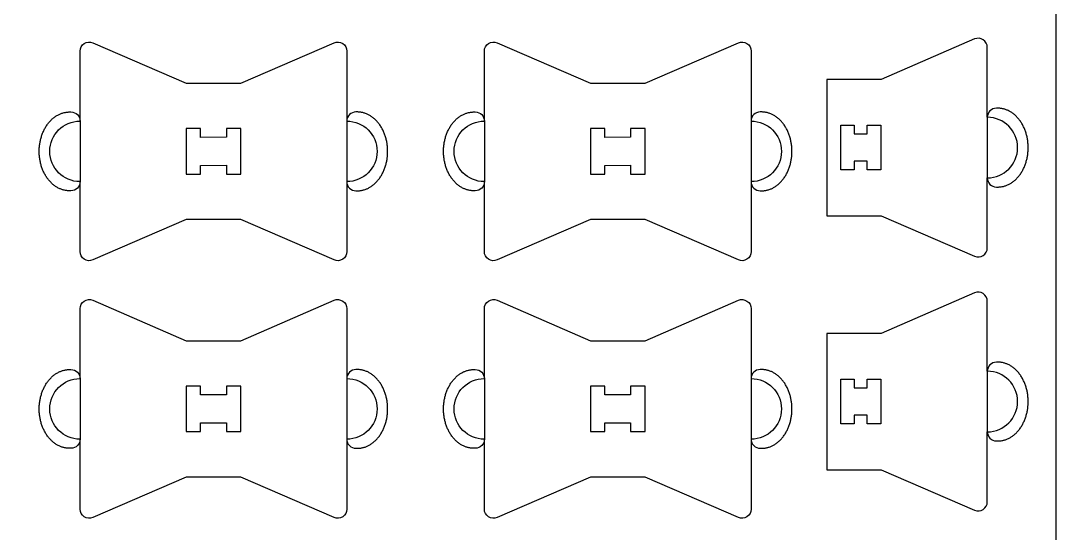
# Model space of a CAD drawing. Extents: x -30 to 12678, y 0 to 23683.
# Drawn here: x 1251 to 1934, y 2433 to 2772 of the extents above; entities that cross this region are included whole.
import ezdxf

# ---------------------------------------------------------------- set-up
doc = ezdxf.new("R2010")
doc.units = 0
for name, color, linetype in [('0_SHEET_SPRUCEPLY_2440X122', 1, 'CONTINUOUS'), ('3_ANYTOOL_CUTTHROUGH_INSID', 4, 'CONTINUOUS'), ('4_ANYTOOL_CUTTHROUGH_OUTSI', 5, 'CONTINUOUS'), ('5_ANYTOOL_HALF_MILL_9MM_IN', 3, 'CONTINUOUS')]:
    doc.layers.add(name, color=color, linetype=linetype)

msp = doc.modelspace()

# ---------------------------------------------------------------- linework, layer by layer
at = {"layer": '0_SHEET_SPRUCEPLY_2440X122'}
msp.add_lwpolyline([(713.84, 1216.64), (1933.84, 1216.64), (1933.84, 3656.64), (713.84, 3656.64)], close=True, dxfattribs=at)
at = {"layer": '3_ANYTOOL_CUTTHROUGH_INSID'}
for points in [[(1386.2, 2694.62), (1369.14, 2694.55), (1369.14, 2700.32), (1359.67, 2700.32), (1359.67, 2670.28), (1369.14, 2670.28), (1369.14, 2676.05), (1386.2, 2676.12), (1386.2, 2670.35), (1395.67, 2670.35), (1395.67, 2700.39), (1386.2, 2700.39)], [(1652.99, 2694.62), (1635.93, 2694.55), (1635.93, 2700.32), (1626.46, 2700.32), (1626.46, 2670.28), (1635.93, 2670.28), (1635.93, 2676.05), (1652.99, 2676.12), (1652.99, 2670.35), (1662.46, 2670.35), (1662.46, 2700.39), (1652.99, 2700.39)], [(1800.55, 2696.84), (1809.11, 2696.77), (1809.11, 2702.54), (1818.08, 2702.54), (1818.08, 2673), (1809.11, 2673), (1809.11, 2678.77), (1800.55, 2678.84), (1800.55, 2673.07), (1791.58, 2673.07), (1791.58, 2702.61), (1800.55, 2702.61)], [(1386.2, 2524.62), (1369.14, 2524.55), (1369.14, 2530.32), (1359.67, 2530.32), (1359.67, 2500.28), (1369.14, 2500.28), (1369.14, 2506.05), (1386.2, 2506.12), (1386.2, 2500.35), (1395.67, 2500.35), (1395.67, 2530.39), (1386.2, 2530.39)], [(1652.99, 2524.62), (1635.93, 2524.55), (1635.93, 2530.32), (1626.46, 2530.32), (1626.46, 2500.28), (1635.93, 2500.28), (1635.93, 2506.05), (1652.99, 2506.12), (1652.99, 2500.35), (1662.46, 2500.35), (1662.46, 2530.39), (1652.99, 2530.39)], [(1800.55, 2529.24), (1809.11, 2529.17), (1809.11, 2534.93), (1818.08, 2534.93), (1818.08, 2505.4), (1809.11, 2505.4), (1809.11, 2511.17), (1800.55, 2511.24), (1800.55, 2505.47), (1791.58, 2505.47), (1791.58, 2535), (1800.55, 2535)]]:
    msp.add_lwpolyline(points, close=True, dxfattribs=at)
at = {"layer": '4_ANYTOOL_CUTTHROUGH_OUTSI'}
for points in [[(1465.67, 2619.11, -0.539734), (1457.29, 2613.6), (1395.67, 2640.3), (1359.67, 2640.3), (1298.06, 2613.6, -0.539734), (1289.67, 2619.11), (1289.67, 2665.3, -1), (1289.67, 2705.3), (1289.67, 2751.49, -0.539734), (1298.06, 2757), (1359.67, 2730.3), (1395.67, 2730.3), (1457.29, 2757, -0.539734), (1465.67, 2751.49), (1465.67, 2705.3, -1), (1465.67, 2665.3)], [(1732.46, 2619.11, -0.539734), (1724.07, 2613.6), (1662.46, 2640.3), (1626.46, 2640.3), (1564.84, 2613.6, -0.539734), (1556.46, 2619.11), (1556.46, 2665.3, -1), (1556.46, 2705.3), (1556.46, 2751.49, -0.539734), (1564.84, 2757), (1626.46, 2730.3), (1662.46, 2730.3), (1724.07, 2757, -0.539734), (1732.46, 2751.49), (1732.46, 2705.3, -1), (1732.46, 2665.3)], [(1879.95, 2616.07, 0.539734), (1888.33, 2621.57), (1888.33, 2667.77, 1), (1888.33, 2707.77), (1888.33, 2753.96, 0.539734), (1879.95, 2759.47), (1818.33, 2732.77), (1782.33, 2732.77), (1782.33, 2642.77), (1818.33, 2642.77), (1879.95, 2616.07)], [(1879.95, 2448.47, 0.539734), (1888.33, 2453.97), (1888.33, 2500.17, 1), (1888.33, 2540.17), (1888.33, 2586.36, 0.539734), (1879.95, 2591.87), (1818.33, 2565.17), (1782.33, 2565.17), (1782.33, 2475.17), (1818.33, 2475.17), (1879.95, 2448.47)], [(1465.67, 2449.11, -0.539734), (1457.29, 2443.6), (1395.67, 2470.3), (1359.67, 2470.3), (1298.06, 2443.6, -0.539734), (1289.67, 2449.11), (1289.67, 2495.3, -1), (1289.67, 2535.3), (1289.67, 2581.49, -0.539734), (1298.06, 2587), (1359.67, 2560.3), (1395.67, 2560.3), (1457.29, 2587, -0.539734), (1465.67, 2581.49), (1465.67, 2535.3, -1), (1465.67, 2495.3)], [(1732.46, 2449.11, -0.539734), (1724.07, 2443.6), (1662.46, 2470.3), (1626.46, 2470.3), (1564.84, 2443.6, -0.539734), (1556.46, 2449.11), (1556.46, 2495.3, -1), (1556.46, 2535.3), (1556.46, 2581.49, -0.539734), (1564.84, 2587), (1626.46, 2560.3), (1662.46, 2560.3), (1724.07, 2587, -0.539734), (1732.46, 2581.49), (1732.46, 2535.3, -1), (1732.46, 2495.3)]]:
    msp.add_lwpolyline(points, format="xyb", close=True, dxfattribs=at)
at = {"layer": '5_ANYTOOL_HALF_MILL_9MM_IN'}
for points in [[(1895.32, 2661.76), (1895.77, 2661.76), (1896.21, 2661.78), (1896.66, 2661.82), (1897.12, 2661.86), (1897.57, 2661.92), (1898.03, 2662), (1898.49, 2662.09), (1898.96, 2662.19), (1899.42, 2662.31), (1899.89, 2662.45), (1900.35, 2662.6), (1900.82, 2662.76), (1901.28, 2662.94), (1901.75, 2663.14), (1902.21, 2663.35), (1902.67, 2663.58), (1903.13, 2663.83), (1903.59, 2664.09), (1904.05, 2664.37), (1904.5, 2664.66), (1904.94, 2664.97), (1905.38, 2665.3), (1905.82, 2665.64), (1906.25, 2666), (1906.68, 2666.37), (1907.1, 2666.75), (1907.51, 2667.16), (1907.91, 2667.57), (1908.31, 2668), (1908.7, 2668.45), (1909.08, 2668.9), (1909.45, 2669.37), (1909.81, 2669.86), (1910.16, 2670.35), (1910.5, 2670.85), (1910.83, 2671.37), (1911.15, 2671.9), (1911.46, 2672.43), (1911.75, 2672.98), (1912.04, 2673.53), (1912.31, 2674.09), (1912.58, 2674.66), (1912.83, 2675.24), (1913.06, 2675.82), (1913.29, 2676.4), (1913.5, 2676.99), (1913.7, 2677.59), (1913.89, 2678.19), (1914.07, 2678.79), (1914.23, 2679.39), (1914.39, 2680), (1914.52, 2680.6), (1914.65, 2681.21), (1914.77, 2681.82), (1914.87, 2682.42), (1914.96, 2683.03), (1915.04, 2683.63), (1915.11, 2684.23), (1915.17, 2684.83), (1915.21, 2685.42), (1915.25, 2686.01), (1915.28, 2686.6), (1915.3, 2687.76), (1915.28, 2688.92), (1915.25, 2689.5), (1915.21, 2690.09), (1915.17, 2690.69), (1915.11, 2691.29), (1915.04, 2691.89), (1914.96, 2692.49), (1914.87, 2693.09), (1914.77, 2693.7), (1914.65, 2694.31), (1914.52, 2694.91), (1914.38, 2695.52), (1914.23, 2696.12), (1914.07, 2696.73), (1913.89, 2697.33), (1913.7, 2697.93), (1913.5, 2698.52), (1913.28, 2699.11), (1913.06, 2699.7), (1912.82, 2700.28), (1912.57, 2700.86), (1912.31, 2701.42), (1912.03, 2701.99), (1911.74, 2702.54), (1911.45, 2703.08), (1911.14, 2703.62), (1910.82, 2704.15), (1910.49, 2704.66), (1910.14, 2705.17), (1909.79, 2705.66), (1909.43, 2706.14), (1909.06, 2706.61), (1908.68, 2707.07), (1908.29, 2707.51), (1907.89, 2707.94), (1907.49, 2708.36), (1907.07, 2708.76), (1906.65, 2709.15), (1906.23, 2709.52), (1905.8, 2709.88), (1905.36, 2710.22), (1904.92, 2710.54), (1904.47, 2710.85), (1904.02, 2711.15), (1903.56, 2711.42), (1903.1, 2711.69), (1902.64, 2711.93), (1902.18, 2712.16), (1901.71, 2712.38), (1901.25, 2712.57), (1900.78, 2712.75), (1900.31, 2712.92), (1899.85, 2713.07), (1899.38, 2713.2), (1898.91, 2713.32), (1898.45, 2713.43), (1897.99, 2713.52), (1897.53, 2713.59), (1897.07, 2713.65), (1896.61, 2713.7), (1896.16, 2713.73), (1895.71, 2713.75), (1895.27, 2713.76), (1894.33, 2713.76, 0.413668), (1888.33, 2707.77), (1888.33, 2667.77, 0.41476), (1894.33, 2661.76)], [(1282.68, 2659.29), (1282.24, 2659.3), (1281.79, 2659.31), (1281.34, 2659.35), (1280.89, 2659.39), (1280.43, 2659.45), (1279.97, 2659.53), (1279.51, 2659.62), (1279.05, 2659.72), (1278.59, 2659.84), (1278.12, 2659.98), (1277.65, 2660.13), (1277.19, 2660.29), (1276.72, 2660.47), (1276.26, 2660.67), (1275.79, 2660.89), (1275.33, 2661.11), (1274.87, 2661.36), (1274.42, 2661.62), (1273.96, 2661.9), (1273.51, 2662.19), (1273.06, 2662.5), (1272.62, 2662.83), (1272.19, 2663.17), (1271.75, 2663.53), (1271.33, 2663.9), (1270.91, 2664.29), (1270.5, 2664.69), (1270.09, 2665.1), (1269.7, 2665.53), (1269.31, 2665.98), (1268.93, 2666.43), (1268.56, 2666.9), (1268.2, 2667.39), (1267.85, 2667.88), (1267.51, 2668.39), (1267.18, 2668.9), (1266.86, 2669.43), (1266.55, 2669.96), (1266.25, 2670.51), (1265.97, 2671.06), (1265.69, 2671.62), (1265.43, 2672.19), (1265.18, 2672.77), (1264.94, 2673.35), (1264.72, 2673.93), (1264.5, 2674.52), (1264.3, 2675.12), (1264.11, 2675.72), (1263.94, 2676.32), (1263.77, 2676.92), (1263.62, 2677.53), (1263.48, 2678.13), (1263.35, 2678.74), (1263.24, 2679.35), (1263.14, 2679.95), (1263.04, 2680.56), (1262.96, 2681.16), (1262.9, 2681.76), (1262.84, 2682.36), (1262.79, 2682.95), (1262.76, 2683.54), (1262.73, 2684.13), (1262.71, 2685.29), (1262.73, 2686.45), (1262.76, 2687.03), (1262.79, 2687.63), (1262.84, 2688.22), (1262.9, 2688.82), (1262.96, 2689.42), (1263.04, 2690.02), (1263.14, 2690.62), (1263.24, 2691.23), (1263.36, 2691.84), (1263.48, 2692.44), (1263.62, 2693.05), (1263.78, 2693.65), (1263.94, 2694.26), (1264.12, 2694.86), (1264.31, 2695.46), (1264.51, 2696.05), (1264.72, 2696.64), (1264.95, 2697.23), (1265.19, 2697.81), (1265.44, 2698.39), (1265.7, 2698.96), (1265.97, 2699.52), (1266.26, 2700.07), (1266.56, 2700.61), (1266.87, 2701.15), (1267.19, 2701.68), (1267.52, 2702.19), (1267.86, 2702.7), (1268.21, 2703.19), (1268.58, 2703.67), (1268.95, 2704.14), (1269.33, 2704.6), (1269.72, 2705.04), (1270.11, 2705.47), (1270.52, 2705.89), (1270.93, 2706.29), (1271.35, 2706.68), (1271.78, 2707.05), (1272.21, 2707.41), (1272.65, 2707.75), (1273.09, 2708.07), (1273.54, 2708.38), (1273.99, 2708.68), (1274.45, 2708.96), (1274.9, 2709.22), (1275.37, 2709.46), (1275.83, 2709.69), (1276.29, 2709.91), (1276.76, 2710.1), (1277.23, 2710.29), (1277.69, 2710.45), (1278.16, 2710.6), (1278.63, 2710.74), (1279.09, 2710.86), (1279.56, 2710.96), (1280.02, 2711.05), (1280.48, 2711.12), (1280.94, 2711.18), (1281.39, 2711.23), (1281.84, 2711.26), (1282.29, 2711.28), (1282.74, 2711.29), (1283.67, 2711.29, -0.413668), (1289.67, 2705.3), (1289.67, 2665.3, -0.41476), (1283.67, 2659.29)], [(1472.66, 2659.29), (1473.11, 2659.3), (1473.55, 2659.31), (1474, 2659.35), (1474.46, 2659.39), (1474.91, 2659.45), (1475.37, 2659.53), (1475.83, 2659.62), (1476.3, 2659.72), (1476.76, 2659.84), (1477.23, 2659.98), (1477.69, 2660.13), (1478.16, 2660.29), (1478.62, 2660.47), (1479.09, 2660.67), (1479.55, 2660.89), (1480.01, 2661.11), (1480.47, 2661.36), (1480.93, 2661.62), (1481.39, 2661.9), (1481.84, 2662.19), (1482.28, 2662.5), (1482.72, 2662.83), (1483.16, 2663.17), (1483.59, 2663.53), (1484.02, 2663.9), (1484.44, 2664.29), (1484.85, 2664.69), (1485.25, 2665.1), (1485.65, 2665.53), (1486.04, 2665.98), (1486.42, 2666.43), (1486.79, 2666.9), (1487.15, 2667.39), (1487.5, 2667.88), (1487.84, 2668.39), (1488.17, 2668.9), (1488.49, 2669.43), (1488.8, 2669.96), (1489.09, 2670.51), (1489.38, 2671.06), (1489.65, 2671.62), (1489.92, 2672.19), (1490.17, 2672.77), (1490.4, 2673.35), (1490.63, 2673.93), (1490.84, 2674.52), (1491.04, 2675.12), (1491.23, 2675.72), (1491.41, 2676.32), (1491.57, 2676.92), (1491.73, 2677.53), (1491.86, 2678.13), (1491.99, 2678.74), (1492.11, 2679.35), (1492.21, 2679.95), (1492.3, 2680.56), (1492.38, 2681.16), (1492.45, 2681.76), (1492.51, 2682.36), (1492.56, 2682.95), (1492.59, 2683.54), (1492.62, 2684.13), (1492.64, 2685.29), (1492.62, 2686.45), (1492.59, 2687.03), (1492.55, 2687.63), (1492.51, 2688.22), (1492.45, 2688.82), (1492.38, 2689.42), (1492.3, 2690.02), (1492.21, 2690.62), (1492.11, 2691.23), (1491.99, 2691.84), (1491.86, 2692.44), (1491.72, 2693.05), (1491.57, 2693.65), (1491.41, 2694.26), (1491.23, 2694.86), (1491.04, 2695.46), (1490.84, 2696.05), (1490.63, 2696.64), (1490.4, 2697.23), (1490.16, 2697.81), (1489.91, 2698.39), (1489.65, 2698.96), (1489.37, 2699.52), (1489.09, 2700.07), (1488.79, 2700.61), (1488.48, 2701.15), (1488.16, 2701.68), (1487.83, 2702.19), (1487.48, 2702.7), (1487.13, 2703.19), (1486.77, 2703.67), (1486.4, 2704.14), (1486.02, 2704.6), (1485.63, 2705.04), (1485.23, 2705.47), (1484.83, 2705.89), (1484.41, 2706.29), (1483.99, 2706.68), (1483.57, 2707.05), (1483.14, 2707.41), (1482.7, 2707.75), (1482.26, 2708.07), (1481.81, 2708.38), (1481.36, 2708.68), (1480.9, 2708.96), (1480.44, 2709.22), (1479.98, 2709.46), (1479.52, 2709.69), (1479.05, 2709.91), (1478.59, 2710.1), (1478.12, 2710.29), (1477.65, 2710.45), (1477.19, 2710.6), (1476.72, 2710.74), (1476.25, 2710.86), (1475.79, 2710.96), (1475.33, 2711.05), (1474.87, 2711.12), (1474.41, 2711.18), (1473.95, 2711.23), (1473.5, 2711.26), (1473.05, 2711.28), (1472.61, 2711.29), (1471.67, 2711.29, 0.413668), (1465.67, 2705.3), (1465.67, 2665.3, 0.41476), (1471.67, 2659.29)], [(1549.47, 2659.29), (1549.02, 2659.3), (1548.58, 2659.31), (1548.13, 2659.35), (1547.67, 2659.39), (1547.22, 2659.45), (1546.76, 2659.53), (1546.3, 2659.62), (1545.83, 2659.72), (1545.37, 2659.84), (1544.9, 2659.98), (1544.44, 2660.13), (1543.97, 2660.29), (1543.51, 2660.47), (1543.04, 2660.67), (1542.58, 2660.89), (1542.11, 2661.11), (1541.66, 2661.36), (1541.2, 2661.62), (1540.74, 2661.9), (1540.29, 2662.19), (1539.85, 2662.5), (1539.41, 2662.83), (1538.97, 2663.17), (1538.54, 2663.53), (1538.11, 2663.9), (1537.69, 2664.29), (1537.28, 2664.69), (1536.88, 2665.1), (1536.48, 2665.53), (1536.09, 2665.98), (1535.71, 2666.43), (1535.34, 2666.9), (1534.98, 2667.39), (1534.63, 2667.88), (1534.29, 2668.39), (1533.96, 2668.9), (1533.64, 2669.43), (1533.33, 2669.96), (1533.03, 2670.51), (1532.75, 2671.06), (1532.48, 2671.62), (1532.21, 2672.19), (1531.96, 2672.77), (1531.72, 2673.35), (1531.5, 2673.93), (1531.29, 2674.52), (1531.08, 2675.12), (1530.9, 2675.72), (1530.72, 2676.32), (1530.56, 2676.92), (1530.4, 2677.53), (1530.26, 2678.13), (1530.14, 2678.74), (1530.02, 2679.35), (1529.92, 2679.95), (1529.83, 2680.56), (1529.75, 2681.16), (1529.68, 2681.76), (1529.62, 2682.36), (1529.57, 2682.95), (1529.54, 2683.54), (1529.51, 2684.13), (1529.49, 2685.29), (1529.51, 2686.45), (1529.54, 2687.03), (1529.57, 2687.63), (1529.62, 2688.22), (1529.68, 2688.82), (1529.75, 2689.42), (1529.83, 2690.02), (1529.92, 2690.62), (1530.02, 2691.23), (1530.14, 2691.84), (1530.27, 2692.44), (1530.41, 2693.05), (1530.56, 2693.65), (1530.72, 2694.26), (1530.9, 2694.86), (1531.09, 2695.46), (1531.29, 2696.05), (1531.5, 2696.64), (1531.73, 2697.23), (1531.97, 2697.81), (1532.22, 2698.39), (1532.48, 2698.96), (1532.76, 2699.52), (1533.04, 2700.07), (1533.34, 2700.61), (1533.65, 2701.15), (1533.97, 2701.68), (1534.3, 2702.19), (1534.65, 2702.7), (1535, 2703.19), (1535.36, 2703.67), (1535.73, 2704.14), (1536.11, 2704.6), (1536.5, 2705.04), (1536.9, 2705.47), (1537.3, 2705.89), (1537.71, 2706.29), (1538.13, 2706.68), (1538.56, 2707.05), (1538.99, 2707.41), (1539.43, 2707.75), (1539.87, 2708.07), (1540.32, 2708.38), (1540.77, 2708.68), (1541.23, 2708.96), (1541.69, 2709.22), (1542.15, 2709.46), (1542.61, 2709.69), (1543.08, 2709.91), (1543.54, 2710.1), (1544.01, 2710.29), (1544.48, 2710.45), (1544.94, 2710.6), (1545.41, 2710.74), (1545.88, 2710.86), (1546.34, 2710.96), (1546.8, 2711.05), (1547.26, 2711.12), (1547.72, 2711.18), (1548.17, 2711.23), (1548.63, 2711.26), (1549.07, 2711.28), (1549.52, 2711.29), (1550.46, 2711.29, -0.413668), (1556.46, 2705.3), (1556.46, 2665.3, -0.41476), (1550.46, 2659.29)], [(1739.44, 2659.29), (1739.89, 2659.3), (1740.34, 2659.31), (1740.79, 2659.35), (1741.24, 2659.39), (1741.7, 2659.45), (1742.16, 2659.53), (1742.62, 2659.62), (1743.08, 2659.72), (1743.54, 2659.84), (1744.01, 2659.98), (1744.47, 2660.13), (1744.94, 2660.29), (1745.41, 2660.47), (1745.87, 2660.67), (1746.34, 2660.89), (1746.8, 2661.11), (1747.26, 2661.36), (1747.71, 2661.62), (1748.17, 2661.9), (1748.62, 2662.19), (1749.07, 2662.5), (1749.51, 2662.83), (1749.94, 2663.17), (1750.37, 2663.53), (1750.8, 2663.9), (1751.22, 2664.29), (1751.63, 2664.69), (1752.03, 2665.1), (1752.43, 2665.53), (1752.82, 2665.98), (1753.2, 2666.43), (1753.57, 2666.9), (1753.93, 2667.39), (1754.28, 2667.88), (1754.62, 2668.39), (1754.95, 2668.9), (1755.27, 2669.43), (1755.58, 2669.96), (1755.88, 2670.51), (1756.16, 2671.06), (1756.44, 2671.62), (1756.7, 2672.19), (1756.95, 2672.77), (1757.19, 2673.35), (1757.41, 2673.93), (1757.63, 2674.52), (1757.83, 2675.12), (1758.02, 2675.72), (1758.19, 2676.32), (1758.36, 2676.92), (1758.51, 2677.53), (1758.65, 2678.13), (1758.77, 2678.74), (1758.89, 2679.35), (1758.99, 2679.95), (1759.09, 2680.56), (1759.17, 2681.16), (1759.23, 2681.76), (1759.29, 2682.36), (1759.34, 2682.95), (1759.37, 2683.54), (1759.4, 2684.13), (1759.42, 2685.29), (1759.4, 2686.45), (1759.37, 2687.03), (1759.34, 2687.63), (1759.29, 2688.22), (1759.23, 2688.82), (1759.16, 2689.42), (1759.08, 2690.02), (1758.99, 2690.62), (1758.89, 2691.23), (1758.77, 2691.84), (1758.65, 2692.44), (1758.51, 2693.05), (1758.35, 2693.65), (1758.19, 2694.26), (1758.01, 2694.86), (1757.82, 2695.46), (1757.62, 2696.05), (1757.41, 2696.64), (1757.18, 2697.23), (1756.94, 2697.81), (1756.69, 2698.39), (1756.43, 2698.96), (1756.15, 2699.52), (1755.87, 2700.07), (1755.57, 2700.61), (1755.26, 2701.15), (1754.94, 2701.68), (1754.61, 2702.19), (1754.27, 2702.7), (1753.91, 2703.19), (1753.55, 2703.67), (1753.18, 2704.14), (1752.8, 2704.6), (1752.41, 2705.04), (1752.01, 2705.47), (1751.61, 2705.89), (1751.2, 2706.29), (1750.78, 2706.68), (1750.35, 2707.05), (1749.92, 2707.41), (1749.48, 2707.75), (1749.04, 2708.07), (1748.59, 2708.38), (1748.14, 2708.68), (1747.68, 2708.96), (1747.23, 2709.22), (1746.76, 2709.46), (1746.3, 2709.69), (1745.84, 2709.91), (1745.37, 2710.1), (1744.9, 2710.29), (1744.44, 2710.45), (1743.97, 2710.6), (1743.5, 2710.74), (1743.04, 2710.86), (1742.57, 2710.96), (1742.11, 2711.05), (1741.65, 2711.12), (1741.19, 2711.18), (1740.74, 2711.23), (1740.29, 2711.26), (1739.84, 2711.28), (1739.39, 2711.29), (1738.46, 2711.29, 0.413668), (1732.46, 2705.3), (1732.46, 2665.3, 0.41476), (1738.46, 2659.29)], [(1895.32, 2494.16), (1895.77, 2494.16), (1896.21, 2494.18), (1896.66, 2494.21), (1897.12, 2494.26), (1897.57, 2494.32), (1898.03, 2494.4), (1898.49, 2494.49), (1898.96, 2494.59), (1899.42, 2494.71), (1899.89, 2494.84), (1900.35, 2494.99), (1900.82, 2495.16), (1901.28, 2495.34), (1901.75, 2495.54), (1902.21, 2495.75), (1902.67, 2495.98), (1903.13, 2496.23), (1903.59, 2496.49), (1904.05, 2496.77), (1904.5, 2497.06), (1904.94, 2497.37), (1905.38, 2497.7), (1905.82, 2498.04), (1906.25, 2498.39), (1906.68, 2498.77), (1907.1, 2499.15), (1907.51, 2499.55), (1907.91, 2499.97), (1908.31, 2500.4), (1908.7, 2500.84), (1909.08, 2501.3), (1909.45, 2501.77), (1909.81, 2502.25), (1910.16, 2502.75), (1910.5, 2503.25), (1910.83, 2503.77), (1911.15, 2504.29), (1911.46, 2504.83), (1911.75, 2505.38), (1912.04, 2505.93), (1912.31, 2506.49), (1912.58, 2507.06), (1912.83, 2507.63), (1913.06, 2508.21), (1913.29, 2508.8), (1913.5, 2509.39), (1913.7, 2509.99), (1913.89, 2510.59), (1914.07, 2511.19), (1914.23, 2511.79), (1914.39, 2512.4), (1914.52, 2513), (1914.65, 2513.61), (1914.77, 2514.21), (1914.87, 2514.82), (1914.96, 2515.43), (1915.04, 2516.03), (1915.11, 2516.63), (1915.17, 2517.23), (1915.21, 2517.82), (1915.25, 2518.41), (1915.28, 2519), (1915.3, 2520.16), (1915.28, 2521.32), (1915.25, 2521.9), (1915.21, 2522.49), (1915.17, 2523.09), (1915.11, 2523.68), (1915.04, 2524.28), (1914.96, 2524.89), (1914.87, 2525.49), (1914.77, 2526.1), (1914.65, 2526.7), (1914.52, 2527.31), (1914.38, 2527.92), (1914.23, 2528.52), (1914.07, 2529.13), (1913.89, 2529.73), (1913.7, 2530.33), (1913.5, 2530.92), (1913.28, 2531.51), (1913.06, 2532.1), (1912.82, 2532.68), (1912.57, 2533.25), (1912.31, 2533.82), (1912.03, 2534.38), (1911.74, 2534.94), (1911.45, 2535.48), (1911.14, 2536.02), (1910.82, 2536.54), (1910.49, 2537.06), (1910.14, 2537.57), (1909.79, 2538.06), (1909.43, 2538.54), (1909.06, 2539.01), (1908.68, 2539.47), (1908.29, 2539.91), (1907.89, 2540.34), (1907.49, 2540.76), (1907.07, 2541.16), (1906.65, 2541.55), (1906.23, 2541.92), (1905.8, 2542.27), (1905.36, 2542.62), (1904.92, 2542.94), (1904.47, 2543.25), (1904.02, 2543.55), (1903.56, 2543.82), (1903.1, 2544.08), (1902.64, 2544.33), (1902.18, 2544.56), (1901.71, 2544.77), (1901.25, 2544.97), (1900.78, 2545.15), (1900.31, 2545.32), (1899.85, 2545.47), (1899.38, 2545.6), (1898.91, 2545.72), (1898.45, 2545.83), (1897.99, 2545.92), (1897.53, 2545.99), (1897.07, 2546.05), (1896.61, 2546.1), (1896.16, 2546.13), (1895.71, 2546.15), (1895.27, 2546.16), (1894.33, 2546.16, 0.413668), (1888.33, 2540.17), (1888.33, 2500.17, 0.41476), (1894.33, 2494.16)], [(1282.68, 2489.29), (1282.24, 2489.3), (1281.79, 2489.31), (1281.34, 2489.35), (1280.89, 2489.39), (1280.43, 2489.45), (1279.97, 2489.53), (1279.51, 2489.62), (1279.05, 2489.72), (1278.59, 2489.84), (1278.12, 2489.98), (1277.65, 2490.13), (1277.19, 2490.29), (1276.72, 2490.47), (1276.26, 2490.67), (1275.79, 2490.89), (1275.33, 2491.11), (1274.87, 2491.36), (1274.42, 2491.62), (1273.96, 2491.9), (1273.51, 2492.19), (1273.06, 2492.5), (1272.62, 2492.83), (1272.19, 2493.17), (1271.75, 2493.53), (1271.33, 2493.9), (1270.91, 2494.29), (1270.5, 2494.69), (1270.09, 2495.1), (1269.7, 2495.53), (1269.31, 2495.98), (1268.93, 2496.43), (1268.56, 2496.9), (1268.2, 2497.39), (1267.85, 2497.88), (1267.51, 2498.39), (1267.18, 2498.9), (1266.86, 2499.43), (1266.55, 2499.96), (1266.25, 2500.51), (1265.97, 2501.06), (1265.69, 2501.62), (1265.43, 2502.19), (1265.18, 2502.77), (1264.94, 2503.35), (1264.72, 2503.93), (1264.5, 2504.52), (1264.3, 2505.12), (1264.11, 2505.72), (1263.94, 2506.32), (1263.77, 2506.92), (1263.62, 2507.53), (1263.48, 2508.13), (1263.35, 2508.74), (1263.24, 2509.35), (1263.14, 2509.95), (1263.04, 2510.56), (1262.96, 2511.16), (1262.9, 2511.76), (1262.84, 2512.36), (1262.79, 2512.95), (1262.76, 2513.54), (1262.73, 2514.13), (1262.71, 2515.29), (1262.73, 2516.45), (1262.76, 2517.03), (1262.79, 2517.63), (1262.84, 2518.22), (1262.9, 2518.82), (1262.96, 2519.42), (1263.04, 2520.02), (1263.14, 2520.62), (1263.24, 2521.23), (1263.36, 2521.84), (1263.48, 2522.44), (1263.62, 2523.05), (1263.78, 2523.65), (1263.94, 2524.26), (1264.12, 2524.86), (1264.31, 2525.46), (1264.51, 2526.05), (1264.72, 2526.64), (1264.95, 2527.23), (1265.19, 2527.81), (1265.44, 2528.39), (1265.7, 2528.96), (1265.97, 2529.52), (1266.26, 2530.07), (1266.56, 2530.61), (1266.87, 2531.15), (1267.19, 2531.68), (1267.52, 2532.19), (1267.86, 2532.7), (1268.21, 2533.19), (1268.58, 2533.67), (1268.95, 2534.14), (1269.33, 2534.6), (1269.72, 2535.04), (1270.11, 2535.47), (1270.52, 2535.89), (1270.93, 2536.29), (1271.35, 2536.68), (1271.78, 2537.05), (1272.21, 2537.41), (1272.65, 2537.75), (1273.09, 2538.07), (1273.54, 2538.38), (1273.99, 2538.68), (1274.45, 2538.96), (1274.9, 2539.22), (1275.37, 2539.46), (1275.83, 2539.69), (1276.29, 2539.91), (1276.76, 2540.1), (1277.23, 2540.29), (1277.69, 2540.45), (1278.16, 2540.6), (1278.63, 2540.74), (1279.09, 2540.86), (1279.56, 2540.96), (1280.02, 2541.05), (1280.48, 2541.12), (1280.94, 2541.18), (1281.39, 2541.23), (1281.84, 2541.26), (1282.29, 2541.28), (1282.74, 2541.29), (1283.67, 2541.29, -0.413668), (1289.67, 2535.3), (1289.67, 2495.3, -0.41476), (1283.67, 2489.29)], [(1472.66, 2489.29), (1473.11, 2489.3), (1473.55, 2489.31), (1474, 2489.35), (1474.46, 2489.39), (1474.91, 2489.45), (1475.37, 2489.53), (1475.83, 2489.62), (1476.3, 2489.72), (1476.76, 2489.84), (1477.23, 2489.98), (1477.69, 2490.13), (1478.16, 2490.29), (1478.62, 2490.47), (1479.09, 2490.67), (1479.55, 2490.89), (1480.01, 2491.11), (1480.47, 2491.36), (1480.93, 2491.62), (1481.39, 2491.9), (1481.84, 2492.19), (1482.28, 2492.5), (1482.72, 2492.83), (1483.16, 2493.17), (1483.59, 2493.53), (1484.02, 2493.9), (1484.44, 2494.29), (1484.85, 2494.69), (1485.25, 2495.1), (1485.65, 2495.53), (1486.04, 2495.98), (1486.42, 2496.43), (1486.79, 2496.9), (1487.15, 2497.39), (1487.5, 2497.88), (1487.84, 2498.39), (1488.17, 2498.9), (1488.49, 2499.43), (1488.8, 2499.96), (1489.09, 2500.51), (1489.38, 2501.06), (1489.65, 2501.62), (1489.92, 2502.19), (1490.17, 2502.77), (1490.4, 2503.35), (1490.63, 2503.93), (1490.84, 2504.52), (1491.04, 2505.12), (1491.23, 2505.72), (1491.41, 2506.32), (1491.57, 2506.92), (1491.73, 2507.53), (1491.86, 2508.13), (1491.99, 2508.74), (1492.11, 2509.35), (1492.21, 2509.95), (1492.3, 2510.56), (1492.38, 2511.16), (1492.45, 2511.76), (1492.51, 2512.36), (1492.56, 2512.95), (1492.59, 2513.54), (1492.62, 2514.13), (1492.64, 2515.29), (1492.62, 2516.45), (1492.59, 2517.03), (1492.55, 2517.63), (1492.51, 2518.22), (1492.45, 2518.82), (1492.38, 2519.42), (1492.3, 2520.02), (1492.21, 2520.62), (1492.11, 2521.23), (1491.99, 2521.84), (1491.86, 2522.44), (1491.72, 2523.05), (1491.57, 2523.65), (1491.41, 2524.26), (1491.23, 2524.86), (1491.04, 2525.46), (1490.84, 2526.05), (1490.63, 2526.64), (1490.4, 2527.23), (1490.16, 2527.81), (1489.91, 2528.39), (1489.65, 2528.96), (1489.37, 2529.52), (1489.09, 2530.07), (1488.79, 2530.61), (1488.48, 2531.15), (1488.16, 2531.68), (1487.83, 2532.19), (1487.48, 2532.7), (1487.13, 2533.19), (1486.77, 2533.67), (1486.4, 2534.14), (1486.02, 2534.6), (1485.63, 2535.04), (1485.23, 2535.47), (1484.83, 2535.89), (1484.41, 2536.29), (1483.99, 2536.68), (1483.57, 2537.05), (1483.14, 2537.41), (1482.7, 2537.75), (1482.26, 2538.07), (1481.81, 2538.38), (1481.36, 2538.68), (1480.9, 2538.96), (1480.44, 2539.22), (1479.98, 2539.46), (1479.52, 2539.69), (1479.05, 2539.91), (1478.59, 2540.1), (1478.12, 2540.29), (1477.65, 2540.45), (1477.19, 2540.6), (1476.72, 2540.74), (1476.25, 2540.86), (1475.79, 2540.96), (1475.33, 2541.05), (1474.87, 2541.12), (1474.41, 2541.18), (1473.95, 2541.23), (1473.5, 2541.26), (1473.05, 2541.28), (1472.61, 2541.29), (1471.67, 2541.29, 0.413668), (1465.67, 2535.3), (1465.67, 2495.3, 0.41476), (1471.67, 2489.29)], [(1549.47, 2489.29), (1549.02, 2489.3), (1548.58, 2489.31), (1548.13, 2489.35), (1547.67, 2489.39), (1547.22, 2489.45), (1546.76, 2489.53), (1546.3, 2489.62), (1545.83, 2489.72), (1545.37, 2489.84), (1544.9, 2489.98), (1544.44, 2490.13), (1543.97, 2490.29), (1543.51, 2490.47), (1543.04, 2490.67), (1542.58, 2490.89), (1542.11, 2491.11), (1541.66, 2491.36), (1541.2, 2491.62), (1540.74, 2491.9), (1540.29, 2492.19), (1539.85, 2492.5), (1539.41, 2492.83), (1538.97, 2493.17), (1538.54, 2493.53), (1538.11, 2493.9), (1537.69, 2494.29), (1537.28, 2494.69), (1536.88, 2495.1), (1536.48, 2495.53), (1536.09, 2495.98), (1535.71, 2496.43), (1535.34, 2496.9), (1534.98, 2497.39), (1534.63, 2497.88), (1534.29, 2498.39), (1533.96, 2498.9), (1533.64, 2499.43), (1533.33, 2499.96), (1533.03, 2500.51), (1532.75, 2501.06), (1532.48, 2501.62), (1532.21, 2502.19), (1531.96, 2502.77), (1531.72, 2503.35), (1531.5, 2503.93), (1531.29, 2504.52), (1531.08, 2505.12), (1530.9, 2505.72), (1530.72, 2506.32), (1530.56, 2506.92), (1530.4, 2507.53), (1530.26, 2508.13), (1530.14, 2508.74), (1530.02, 2509.35), (1529.92, 2509.95), (1529.83, 2510.56), (1529.75, 2511.16), (1529.68, 2511.76), (1529.62, 2512.36), (1529.57, 2512.95), (1529.54, 2513.54), (1529.51, 2514.13), (1529.49, 2515.29), (1529.51, 2516.45), (1529.54, 2517.03), (1529.57, 2517.63), (1529.62, 2518.22), (1529.68, 2518.82), (1529.75, 2519.42), (1529.83, 2520.02), (1529.92, 2520.62), (1530.02, 2521.23), (1530.14, 2521.84), (1530.27, 2522.44), (1530.41, 2523.05), (1530.56, 2523.65), (1530.72, 2524.26), (1530.9, 2524.86), (1531.09, 2525.46), (1531.29, 2526.05), (1531.5, 2526.64), (1531.73, 2527.23), (1531.97, 2527.81), (1532.22, 2528.39), (1532.48, 2528.96), (1532.76, 2529.52), (1533.04, 2530.07), (1533.34, 2530.61), (1533.65, 2531.15), (1533.97, 2531.68), (1534.3, 2532.19), (1534.65, 2532.7), (1535, 2533.19), (1535.36, 2533.67), (1535.73, 2534.14), (1536.11, 2534.6), (1536.5, 2535.04), (1536.9, 2535.47), (1537.3, 2535.89), (1537.71, 2536.29), (1538.13, 2536.68), (1538.56, 2537.05), (1538.99, 2537.41), (1539.43, 2537.75), (1539.87, 2538.07), (1540.32, 2538.38), (1540.77, 2538.68), (1541.23, 2538.96), (1541.69, 2539.22), (1542.15, 2539.46), (1542.61, 2539.69), (1543.08, 2539.91), (1543.54, 2540.1), (1544.01, 2540.29), (1544.48, 2540.45), (1544.94, 2540.6), (1545.41, 2540.74), (1545.88, 2540.86), (1546.34, 2540.96), (1546.8, 2541.05), (1547.26, 2541.12), (1547.72, 2541.18), (1548.17, 2541.23), (1548.63, 2541.26), (1549.07, 2541.28), (1549.52, 2541.29), (1550.46, 2541.29, -0.413668), (1556.46, 2535.3), (1556.46, 2495.3, -0.41476), (1550.46, 2489.29)], [(1739.44, 2489.29), (1739.89, 2489.3), (1740.34, 2489.31), (1740.79, 2489.35), (1741.24, 2489.39), (1741.7, 2489.45), (1742.16, 2489.53), (1742.62, 2489.62), (1743.08, 2489.72), (1743.54, 2489.84), (1744.01, 2489.98), (1744.47, 2490.13), (1744.94, 2490.29), (1745.41, 2490.47), (1745.87, 2490.67), (1746.34, 2490.89), (1746.8, 2491.11), (1747.26, 2491.36), (1747.71, 2491.62), (1748.17, 2491.9), (1748.62, 2492.19), (1749.07, 2492.5), (1749.51, 2492.83), (1749.94, 2493.17), (1750.37, 2493.53), (1750.8, 2493.9), (1751.22, 2494.29), (1751.63, 2494.69), (1752.03, 2495.1), (1752.43, 2495.53), (1752.82, 2495.98), (1753.2, 2496.43), (1753.57, 2496.9), (1753.93, 2497.39), (1754.28, 2497.88), (1754.62, 2498.39), (1754.95, 2498.9), (1755.27, 2499.43), (1755.58, 2499.96), (1755.88, 2500.51), (1756.16, 2501.06), (1756.44, 2501.62), (1756.7, 2502.19), (1756.95, 2502.77), (1757.19, 2503.35), (1757.41, 2503.93), (1757.63, 2504.52), (1757.83, 2505.12), (1758.02, 2505.72), (1758.19, 2506.32), (1758.36, 2506.92), (1758.51, 2507.53), (1758.65, 2508.13), (1758.77, 2508.74), (1758.89, 2509.35), (1758.99, 2509.95), (1759.09, 2510.56), (1759.17, 2511.16), (1759.23, 2511.76), (1759.29, 2512.36), (1759.34, 2512.95), (1759.37, 2513.54), (1759.4, 2514.13), (1759.42, 2515.29), (1759.4, 2516.45), (1759.37, 2517.03), (1759.34, 2517.63), (1759.29, 2518.22), (1759.23, 2518.82), (1759.16, 2519.42), (1759.08, 2520.02), (1758.99, 2520.62), (1758.89, 2521.23), (1758.77, 2521.84), (1758.65, 2522.44), (1758.51, 2523.05), (1758.35, 2523.65), (1758.19, 2524.26), (1758.01, 2524.86), (1757.82, 2525.46), (1757.62, 2526.05), (1757.41, 2526.64), (1757.18, 2527.23), (1756.94, 2527.81), (1756.69, 2528.39), (1756.43, 2528.96), (1756.15, 2529.52), (1755.87, 2530.07), (1755.57, 2530.61), (1755.26, 2531.15), (1754.94, 2531.68), (1754.61, 2532.19), (1754.27, 2532.7), (1753.91, 2533.19), (1753.55, 2533.67), (1753.18, 2534.14), (1752.8, 2534.6), (1752.41, 2535.04), (1752.01, 2535.47), (1751.61, 2535.89), (1751.2, 2536.29), (1750.78, 2536.68), (1750.35, 2537.05), (1749.92, 2537.41), (1749.48, 2537.75), (1749.04, 2538.07), (1748.59, 2538.38), (1748.14, 2538.68), (1747.68, 2538.96), (1747.23, 2539.22), (1746.76, 2539.46), (1746.3, 2539.69), (1745.84, 2539.91), (1745.37, 2540.1), (1744.9, 2540.29), (1744.44, 2540.45), (1743.97, 2540.6), (1743.5, 2540.74), (1743.04, 2540.86), (1742.57, 2540.96), (1742.11, 2541.05), (1741.65, 2541.12), (1741.19, 2541.18), (1740.74, 2541.23), (1740.29, 2541.26), (1739.84, 2541.28), (1739.39, 2541.29), (1738.46, 2541.29, 0.413668), (1732.46, 2535.3), (1732.46, 2495.3, 0.41476), (1738.46, 2489.29)]]:
    msp.add_lwpolyline(points, format="xyb", close=True, dxfattribs=at)

doc.saveas('drawing.dxf')
